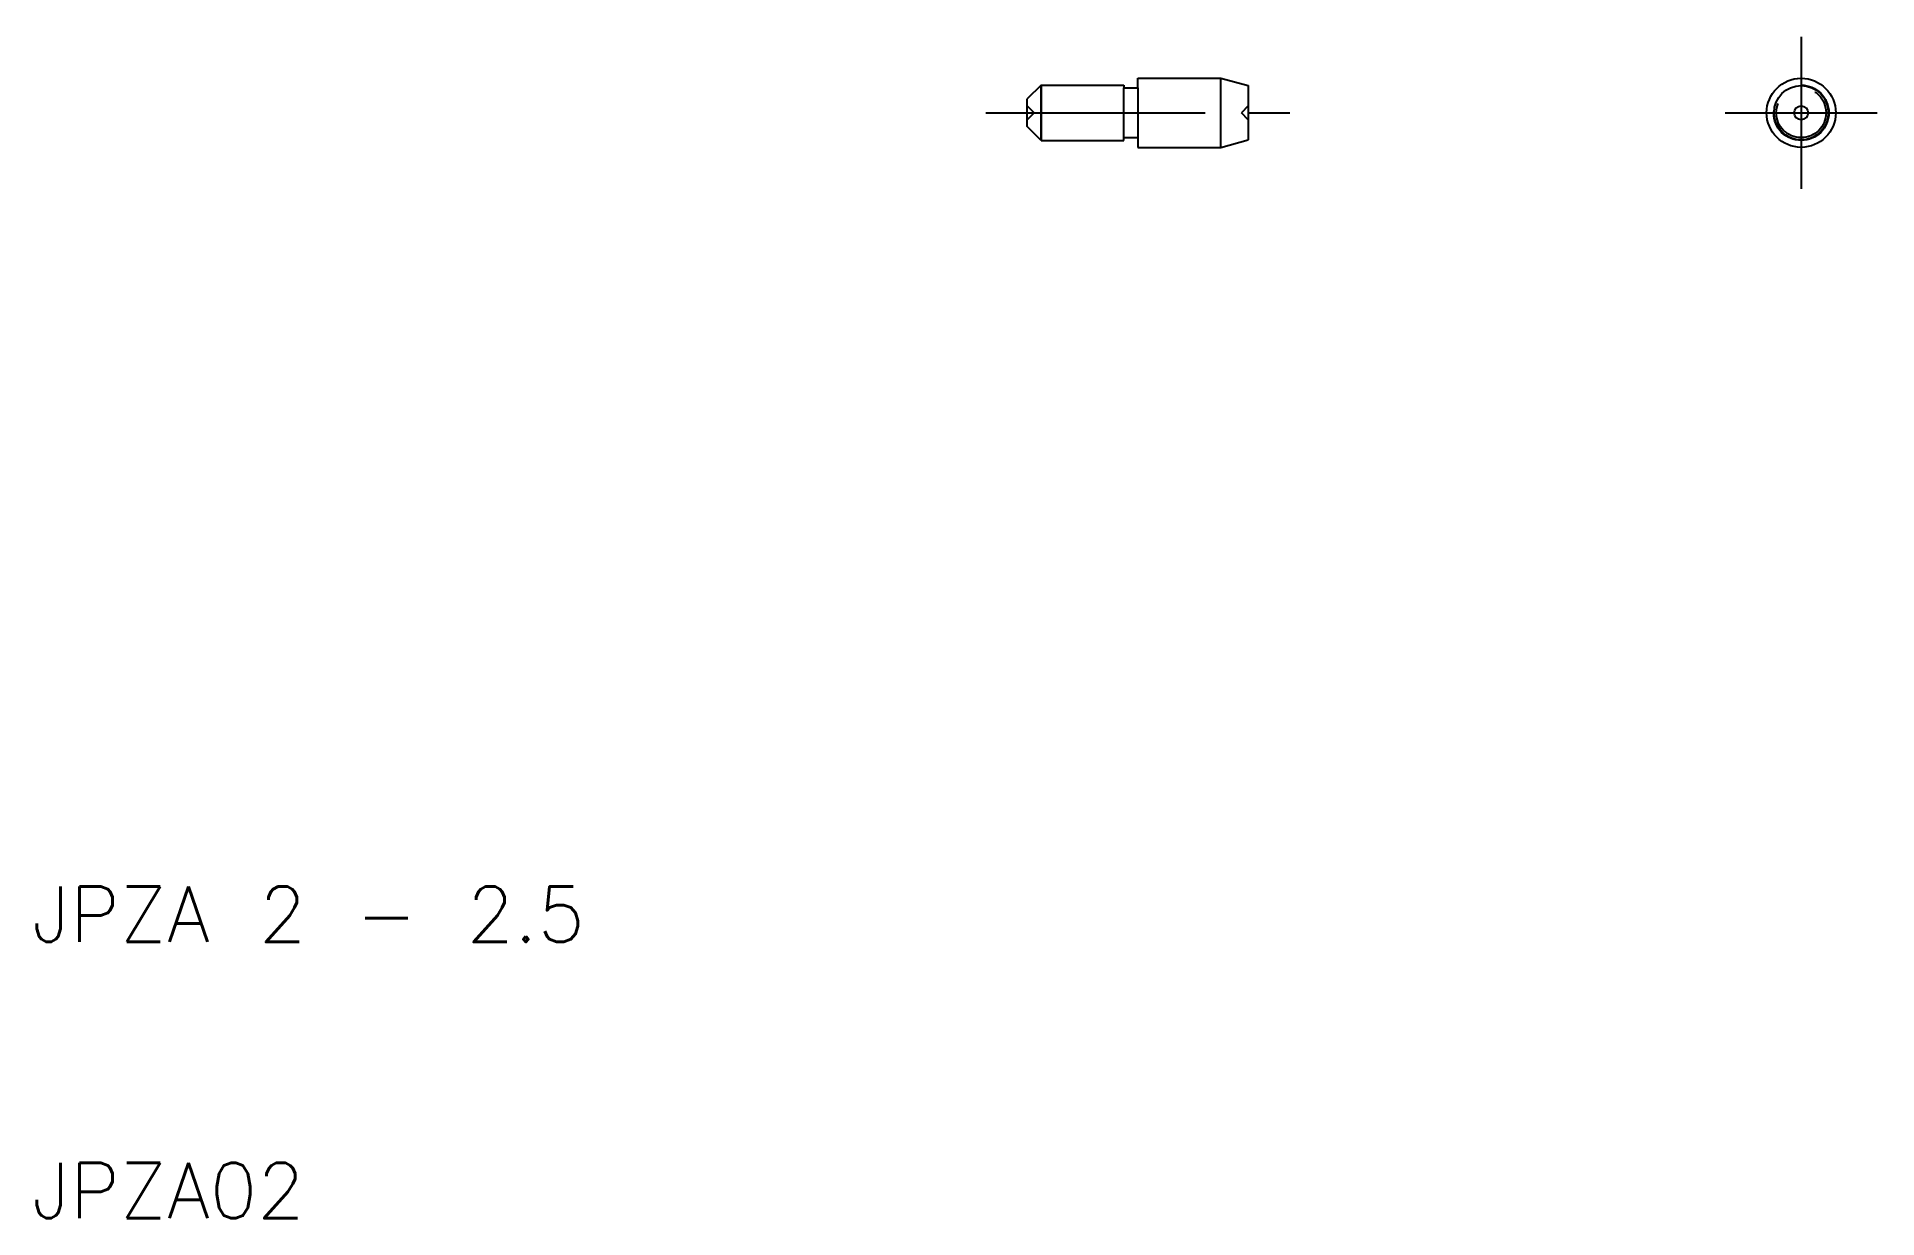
# Model space of a CAD drawing. Extents: x 10.2 to 76.8, y 10 to 52.8.
import ezdxf

# ---------------------------------------------------------------- set-up
doc = ezdxf.new("R2010")
doc.units = 0
doc.header["$LTSCALE"] = 0.25
doc.linetypes.add('CENTER', pattern=[50.8, 31.75, -6.35, 6.35, -6.35])
doc.linetypes.add('DASHED', pattern=[19.05, 12.7, -6.35])
doc.layers.get('0').update_dxf_attribs({"linetype": 'CONTINUOUS'})
doc.layers.add('CENTER', color=1, linetype='CENTER')
doc.styles.get("Standard").update_dxf_attribs({"font": 'txt.shx', "bigfont": 'extfont.shx'})

msp = doc.modelspace()

# ---------------------------------------------------------------- linework, layer by layer
for p, q in [((46.5, 51), (46, 50.5)), ((46.5, 51), (46.5, 49)), ((46.5, 49), (46.5, 51)), ((46.5, 51), (49.5, 51)), ((49.5, 51), (49.5, 50.9)), ((49.5, 49.1), (49.5, 50.9)), ((49.5, 50.9), (50, 50.9)), ((50, 51.25), (53, 51.25)), ((50, 50.9), (50, 51.25)), ((50, 50.9), (50, 49.1)), ((53, 48.75), (53, 51.25)), ((53, 51.25), (54, 50.982)), ((54, 50.982), (54, 49.018)), ((46, 49.5), (46, 50.5)), ((46.5, 49), (46, 49.5)), ((46.5, 49), (49.5, 49)), ((49.5, 49), (49.5, 49.1)), ((49.5, 49.1), (50, 49.1)), ((50, 49.1), (50, 48.75)), ((50, 48.75), (53, 48.75)), ((53, 48.75), (54, 49.018))]:
    msp.add_line(p, q)
at = {"color": 3, "linetype": 'DASHED'}
for p, q in [((46, 50.25), (46.25, 50)), ((46, 49.75), (46.25, 50)), ((54, 50.25), (53.75, 50)), ((54, 49.75), (53.75, 50))]:
    msp.add_line(p, q, dxfattribs=at)
for radius in [1.25, 0.982, 0.25]:
    msp.add_circle((74, 50), radius)
for radius in [1, 0.9]:
    msp.add_circle((74, 50), radius, dxfattribs=at)
at = {"layer": 'CENTER', "color": 1, "linetype": 'CENTER'}
for p, q in [((74, 52.75), (74, 47.25)), ((44.5, 50), (55.5, 50)), ((71.25, 50), (76.75, 50))]:
    msp.add_line(p, q, dxfattribs=at)

# ---------------------------------------------------------------- texts
for s, p in [('JPZA 2 - 2.5', (10, 20)), ('JPZA02', (10, 10))]:
    msp.add_text(s, height=2).set_placement(p)

doc.saveas('drawing.dxf')
